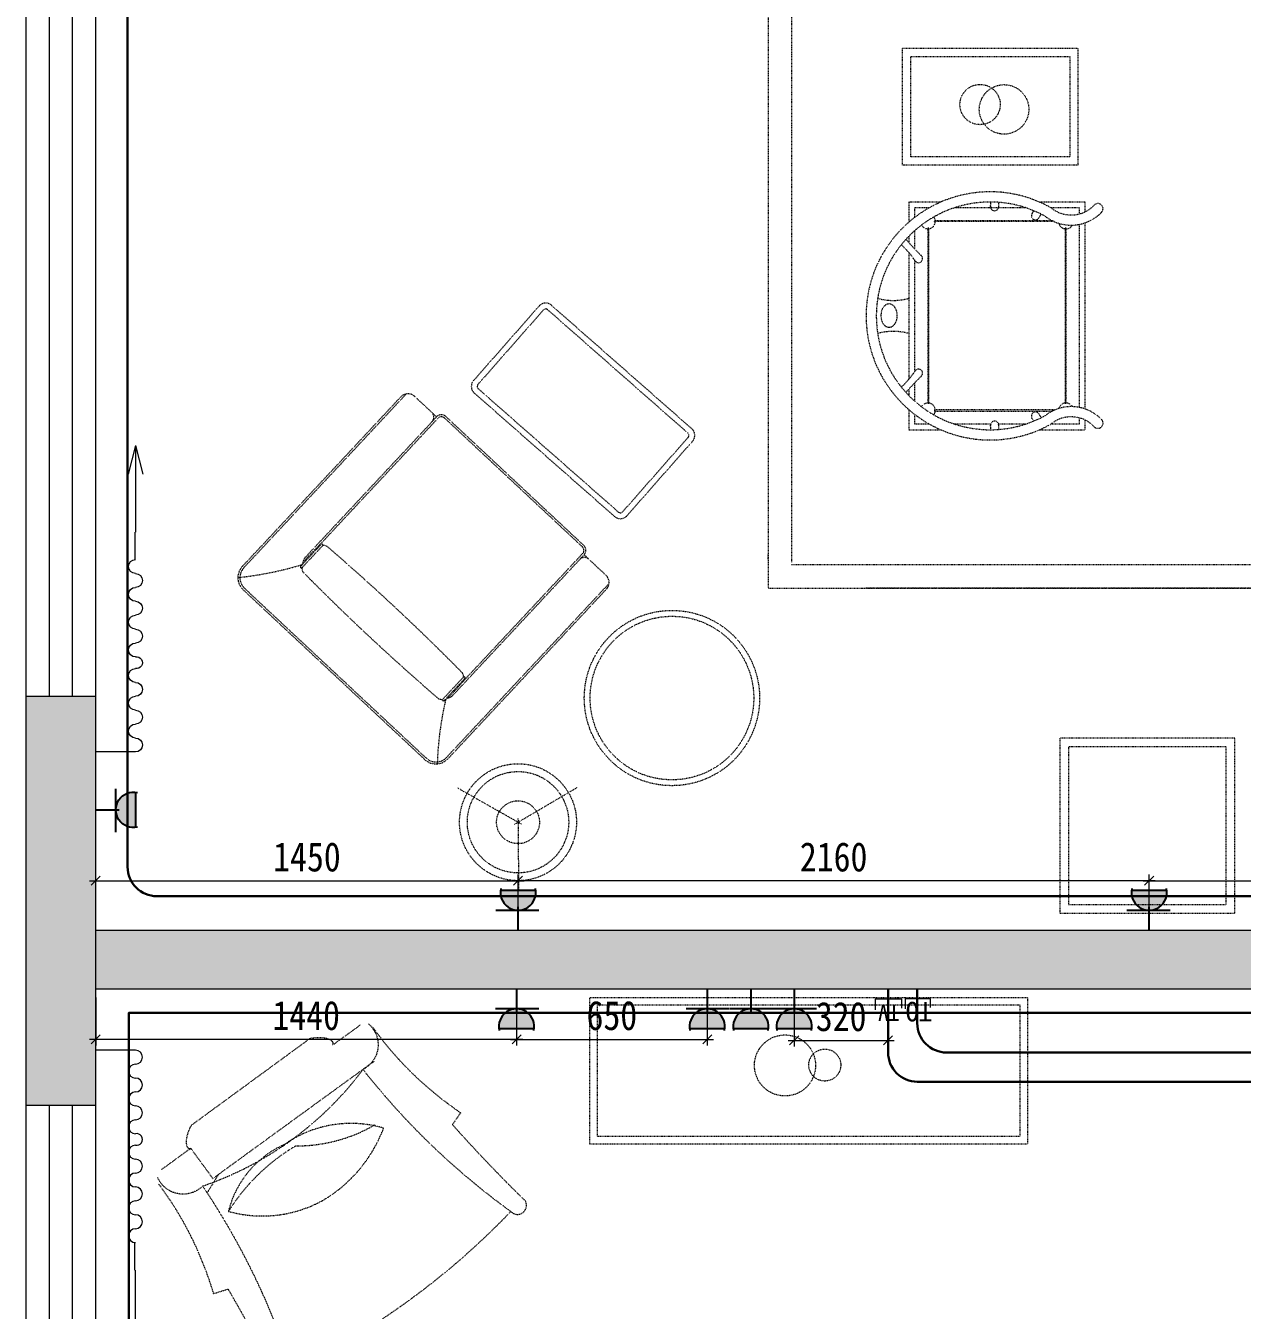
# Model space of a CAD drawing. Header units: millimetres. Extents: x -41640 to 3079702, y -5257903 to 68462.
# Drawn here: x 2742 to 6907, y 5178 to 9576 of the extents above; entities that cross this region are included whole.
import ezdxf

# ---------------------------------------------------------------- set-up
doc = ezdxf.new("R2010")
doc.units = ezdxf.units.MM
doc.header["$LTSCALE"] = 10
doc.linetypes.add('ACAD_ISO03W100', pattern=[30, 12, -18])
doc.linetypes.add('CONTINOUS', pattern=[0])
doc.layers.get('0').update_dxf_attribs({"color": 255})
doc.layers.get('Defpoints').update_dxf_attribs({"color": 255})
for name, color, linetype, lineweight in [('1弱电插座布线图', 6, 'Continuous', 30), ('1弱电插座布置图', 6, 'Continuous', 30), ('1强弱电插座尺寸', 5, 'Continuous', 0), ('1强电插座布线图', 1, 'Continuous', 30), ('1强电插座布置图', 1, 'Continuous', 30), ('E__电路__弱电插座', 6, 'Continuous', 5), ('家具细县', 144, 'Continuous', 5), ('浅线', 251, 'CONTINOUS', 0)]:
    doc.layers.add(name, color=color, linetype=linetype, lineweight=lineweight)
doc.layers.add('2323', color=4, linetype='Continuous')
doc.layers.add('LAYER2', color=8, linetype='Continuous')
doc.styles.add('夏建东', font='', dxfattribs={"width": 0.85})
doc.styles.add('宋', font='')
doc.styles.get('夏建东').set_extended_font_data('SimSun')
doc.styles.get('宋').set_extended_font_data('FangSong_GB2312')
doc.dimstyles.new('g', dxfattribs={"dimtxt": 100, "dimasz": 31, "dimexe": 21, "dimexo": 30, "dimgap": 31, "dimtad": 1, "dimtih": 1, "dimtoh": 1, "dimdec": 0, "dimrnd": 10, "dimdsep": 46, "dimtxsty": '夏建东', "dimblk": 'OBLIQUE', "dimcen": 2.5, "dimdle": 21, "dimclrd": 5, "dimclre": 5, "dimclrt": 5, "dimadec": 0, "dimazin": 0, "dimtfac": 1, "dimtdec": 0, "dimtmove": 2, "dimatfit": 3, "dimldrblk": 'DOT', "dimfxl": 300, "dimlwd": -1, "dimlwe": -1, "dimarcsym": 1})

# ---------------------------------------------------------------- blocks, each defined once
blk = doc.blocks.new('trhrtjtyjtj')
at = {"layer": '家具细县', "color": 8}
for p, q in [((2098036.7, -4929740.1), (2097901.1, -4929740.1)), ((2098034.5, -4930492.8), (2098034.5, -4930398.7)), ((2098036.7, -4930789.3), (2098036.7, -4930492.8)), ((2098036.7, -4930789.3), (2098011.9, -4930690.6)), ((2098036.7, -4930789.3), (2098061.5, -4930690.6))]:
    blk.add_line(p, q, dxfattribs=at)
for centre, radius, start, end in [((2098036.7, -4929764), 23.8, 270, 90), ((2098036.7, -4929811.6), 23.8, 90, 270), ((2098036.7, -4929859.2), 23.8, 270, 90), ((2098036.7, -4929906.8), 23.8, 90, 270), ((2098036.7, -4929954.4), 23.8, 270, 90), ((2098036.7, -4930002.1), 23.8, 90, 270), ((2098040.8, -4930045.6), 20.1, 258.2114, 101.7886), ((2098036.7, -4930089.1), 23.8, 90, 270), ((2098036.7, -4930136.7), 23.8, 270, 90), ((2098036.7, -4930184.3), 23.8, 90, 270), ((2098036.7, -4930232), 23.8, 270, 90), ((2098036.7, -4930279.6), 23.8, 90, 270), ((2098036.7, -4930327.2), 23.8, 270, 90), ((2098036.7, -4930374.8), 23.8, 90, 270)]:
    blk.add_arc(centre, radius, start, end, dxfattribs=at)
blk = doc.blocks.new('_Oblique')
at = {"color": 0, "linetype": 'ByBlock', "lineweight": -2}
blk.add_line((-0.5, -0.5), (0.5, 0.5), dxfattribs=at)
blk = doc.blocks.new('*D419')
at = {"layer": '1强弱电插座尺寸', "color": 5}
for p, q in [((2961.3, 6648.7), (4449.1, 6648.7)), ((2982.3, 6609), (2982.3, 6669.7)), ((4428.1, 6509), (4428.1, 6669.7))]:
    blk.add_line(p, q, dxfattribs=at)
at = {"layer": 'Defpoints', "color": 0, "lineweight": 30}
for p in [(4428.1, 6648.7), (2982.3, 6579), (4428.1, 6479)]:
    blk.add_point(p, dxfattribs=at)
at = {"layer": '1强弱电插座尺寸', "color": 5, "xscale": 31, "yscale": 31, "zscale": 31, "rotation": 180}
blk.add_blockref('_Oblique', (2982.3, 6648.7), dxfattribs=at)
at = {"layer": '1强弱电插座尺寸', "color": 5, "xscale": 31, "yscale": 31, "zscale": 31}
blk.add_blockref('_Oblique', (4428.1, 6648.7), dxfattribs=at)
at = {"layer": '1强弱电插座尺寸', "color": 5, "insert": (3705.2, 6729.7), "char_height": 100, "attachment_point": 5, "style": '夏建东'}
blk.add_mtext('1450', dxfattribs=at)
blk = doc.blocks.new('_Dot')
at = {"color": 0, "linetype": 'ByBlock', "lineweight": -2}
blk.add_line((-0.5, 0), (-1, 0), dxfattribs=at)
at = {"color": 0, "linetype": 'ByBlock', "const_width": 0.5}
blk.add_lwpolyline([(-0.25, 0, 1), (0.25, 0, 1)], format="xyb", close=True, dxfattribs=at)
blk = doc.blocks.new('强电插座')
at = {"lineweight": 0}
h = blk.add_hatch(color=12, dxfattribs=at)
h.set_gradient(color1=(216, 3, 3), color2=(230, 5, 5), tint=1, name='CYLINDER')
h.paths.add_polyline_path([(88497.8, 75989.2, 1.129445), (88497.8, 75909.4)])
at = {"layer": '2323', "color": 1}
for p, q in [((88452.6, 75999.6), (88452.6, 75902)), ((88497.8, 75989.2), (88497.8, 75909.4)), ((88407.2, 75949.3), (88460.4, 75949.3))]:
    blk.add_line(p, q, dxfattribs=at)
blk.add_arc((88492.9, 75949.3), 40.2, 77.2553, 282.7447, dxfattribs=at)
at = {"layer": 'LAYER2', "color": 1, "ltscale": 20}
blk.add_line((88456.4, 75966.1), (88456.4, 75966.1), dxfattribs=at)
blk = doc.blocks.new('*D666')
at = {"layer": '1强弱电插座尺寸', "color": 5}
for p, q in [((2982.3, 6249), (2982.3, 6084.7)), ((4422.8, 6249), (4422.8, 6084.7)), ((4443.8, 6105.7), (2961.3, 6105.7))]:
    blk.add_line(p, q, dxfattribs=at)
at = {"layer": 'Defpoints', "color": 0, "linetype": 'Continuous', "lineweight": 30}
for p in [(2982.3, 6279), (4422.8, 6279), (2982.3, 6105.7)]:
    blk.add_point(p, dxfattribs=at)
at = {"layer": '1强弱电插座尺寸', "color": 5, "linetype": 'Continuous', "xscale": 31, "yscale": 31, "zscale": 31, "rotation": 180}
blk.add_blockref('_Oblique', (2982.3, 6105.7), dxfattribs=at)
at = {"layer": '1强弱电插座尺寸', "color": 5, "linetype": 'Continuous', "xscale": 31, "yscale": 31, "zscale": 31}
blk.add_blockref('_Oblique', (4422.8, 6105.7), dxfattribs=at)
at = {"layer": '1强弱电插座尺寸', "color": 5, "linetype": 'Continuous', "lineweight": 30, "insert": (3702.6, 6186.7), "char_height": 100, "attachment_point": 5, "style": '夏建东'}
blk.add_mtext('1440', dxfattribs=at)
blk = doc.blocks.new('*D667')
at = {"layer": '1强弱电插座尺寸', "color": 5}
for p, q in [((4422.8, 6249), (4422.8, 6084.7)), ((5075.5, 6249), (5075.5, 6084.7)), ((4401.8, 6105.7), (5096.5, 6105.7))]:
    blk.add_line(p, q, dxfattribs=at)
at = {"layer": 'Defpoints', "color": 0, "linetype": 'Continuous', "lineweight": 30}
for p in [(4422.8, 6279), (5075.5, 6279), (5075.5, 6105.7)]:
    blk.add_point(p, dxfattribs=at)
at = {"layer": '1强弱电插座尺寸', "color": 5, "linetype": 'Continuous', "xscale": 31, "yscale": 31, "zscale": 31, "rotation": 180}
blk.add_blockref('_Oblique', (4422.8, 6105.7), dxfattribs=at)
at = {"layer": '1强弱电插座尺寸', "color": 5, "linetype": 'Continuous', "xscale": 31, "yscale": 31, "zscale": 31}
blk.add_blockref('_Oblique', (5075.5, 6105.7), dxfattribs=at)
at = {"layer": '1强弱电插座尺寸', "color": 5, "linetype": 'Continuous', "lineweight": 30, "insert": (4749.1, 6186.7), "char_height": 100, "attachment_point": 5, "style": '夏建东'}
blk.add_mtext('650', dxfattribs=at)
blk = doc.blocks.new('*D676')
at = {"layer": '1强弱电插座尺寸', "color": 5}
for p, q in [((6609.5, 6648.7), (4407.1, 6648.7)), ((4428.1, 6509), (4428.1, 6669.7)), ((6588.5, 6509), (6588.5, 6669.7))]:
    blk.add_line(p, q, dxfattribs=at)
at = {"layer": 'Defpoints', "color": 0, "linetype": 'Continuous', "lineweight": 30}
for p in [(4428.1, 6648.7), (4428.1, 6479), (6588.5, 6479)]:
    blk.add_point(p, dxfattribs=at)
at = {"layer": '1强弱电插座尺寸', "color": 5, "linetype": 'Continuous', "xscale": 31, "yscale": 31, "zscale": 31, "rotation": 180}
blk.add_blockref('_Oblique', (4428.1, 6648.7), dxfattribs=at)
at = {"layer": '1强弱电插座尺寸', "color": 5, "linetype": 'Continuous', "xscale": 31, "yscale": 31, "zscale": 31}
blk.add_blockref('_Oblique', (6588.5, 6648.7), dxfattribs=at)
at = {"layer": '1强弱电插座尺寸', "color": 5, "linetype": 'Continuous', "lineweight": 30, "insert": (5508.3, 6729.7), "char_height": 100, "attachment_point": 5, "style": '夏建东'}
blk.add_mtext('2160', dxfattribs=at)
blk = doc.blocks.new('*D677')
at = {"layer": '1强弱电插座尺寸', "color": 5}
for p, q in [((6567.5, 6648.7), (7946.2, 6648.7)), ((6588.5, 6509), (6588.5, 6669.7)), ((7925.2, 6511.1), (7925.2, 6669.7))]:
    blk.add_line(p, q, dxfattribs=at)
at = {"layer": 'Defpoints', "color": 0, "linetype": 'Continuous', "lineweight": 30}
for p in [(7925.2, 6648.7), (6588.5, 6479), (7925.2, 6481.1)]:
    blk.add_point(p, dxfattribs=at)
at = {"layer": '1强弱电插座尺寸', "color": 5, "linetype": 'Continuous', "xscale": 31, "yscale": 31, "zscale": 31, "rotation": 180}
blk.add_blockref('_Oblique', (6588.5, 6648.7), dxfattribs=at)
at = {"layer": '1强弱电插座尺寸', "color": 5, "linetype": 'Continuous', "xscale": 31, "yscale": 31, "zscale": 31}
blk.add_blockref('_Oblique', (7925.2, 6648.7), dxfattribs=at)
at = {"layer": '1强弱电插座尺寸', "color": 5, "linetype": 'Continuous', "lineweight": 30, "insert": (7256.9, 6729.7), "char_height": 100, "attachment_point": 5, "style": '夏建东'}
blk.add_mtext('1340', dxfattribs=at)
blk = doc.blocks.new('网线')
at = {"layer": 'E__电路__弱电插座', "color": 6, "lineweight": 9}
for p, q in [((1018175, 135204), (1018175, 135111)), ((1018450, 135111), (1018450, 135219)), ((1018175, 135111), (1018450, 135111)), ((1018318, 135111), (1018318, 135003))]:
    blk.add_line(p, q, dxfattribs=at)
at = {"layer": 'E__电路__弱电插座', "color": 6, "ltscale": 20, "insert": (1018158, 135354), "char_height": 210, "width": 159.17, "attachment_point": 1, "style": '宋'}
blk.add_mtext('{\\fSimSun|b0|i0|c134|p2;TO}', dxfattribs=at)
blk = doc.blocks.new('33333')
at = {"layer": '1弱电插座布置图', "color": 6, "lineweight": 9}
for p, q in [((-95, 134.1), (-95, 71.7)), ((87.9, 71.7), (87.9, 143.7)), ((-95, 71.7), (87.9, 71.7)), ((0, 71.8), (0, 0))]:
    blk.add_line(p, q, dxfattribs=at)
at = {"layer": '1弱电插座布置图', "color": 6, "lineweight": 9, "ltscale": 20, "insert": (-77.2, 220), "char_height": 107.788, "width": 95.312, "attachment_point": 1, "style": '宋'}
blk.add_mtext('{\\fSimSun|b0|i0|c134|p2;TV}', dxfattribs=at)
blk = doc.blocks.new('*D699')
at = {"layer": '1强弱电插座尺寸', "color": 5}
for p, q in [((5373.3, 6249), (5373.3, 6081.2)), ((5694.8, 6249), (5694.8, 6081.2)), ((5352.3, 6102.2), (5715.8, 6102.2))]:
    blk.add_line(p, q, dxfattribs=at)
at = {"layer": 'Defpoints', "color": 0, "linetype": 'Continuous', "lineweight": 30}
for p in [(5373.3, 6279), (5694.8, 6279), (5694.8, 6102.2)]:
    blk.add_point(p, dxfattribs=at)
at = {"layer": '1强弱电插座尺寸', "color": 5, "linetype": 'Continuous', "xscale": 31, "yscale": 31, "zscale": 31, "rotation": 180}
blk.add_blockref('_Oblique', (5373.3, 6102.2), dxfattribs=at)
at = {"layer": '1强弱电插座尺寸', "color": 5, "linetype": 'Continuous', "xscale": 31, "yscale": 31, "zscale": 31}
blk.add_blockref('_Oblique', (5694.8, 6102.2), dxfattribs=at)
at = {"layer": '1强弱电插座尺寸', "color": 5, "linetype": 'Continuous', "lineweight": 30, "insert": (5534.1, 6183.2), "char_height": 100, "attachment_point": 5, "style": '夏建东'}
blk.add_mtext('320', dxfattribs=at)

msp = doc.modelspace()

# ---------------------------------------------------------------- hatches: boundary and pattern name
at = {"layer": '浅线'}
h = msp.add_hatch(color=256, dxfattribs=at)
h.paths.add_polyline_path([(2982.3, 12839), (2742.3, 12839), (2742.3, 11479), (2982.3, 11479)])
h.paths.add_polyline_path([(2982.3, 7279), (2742.3, 7279), (2742.3, 5879), (2982.3, 5879)])
h.paths.add_polyline_path([(9182.3, 6479), (2982.3, 6479), (2982.3, 6279), (9182.3, 6279)])
h.paths.add_polyline_path([(8467.2, 6279), (8207.7, 6279)], flags=17)

# ---------------------------------------------------------------- linework, layer by layer
at = {"layer": '1弱电插座布线图', "linetype": 'Continuous', "lineweight": 30}
for points in [[(5794.8, 6279), (5794.8, 6160.5, 0.414214), (5894.8, 6060.5), (9611.8, 6060.5, 0.414214), (9711.8, 6160.5), (9711.8, 8100.6, -0.414214), (9811.8, 8200.6), (20329.8, 8200.6, -0.414214), (20429.8, 8100.6), (20429.8, 4449)], [(5694.8, 6279), (5694.8, 6060.5, 0.414214), (5794.8, 5960.5), (9711.8, 5960.5, 0.414214), (9811.8, 6060.5), (9811.8, 8000.6, -0.414214), (9911.8, 8100.6), (20229.8, 8100.6, -0.414214), (20329.8, 8000.6), (20329.8, 4449)]]:
    msp.add_lwpolyline(points, format="xyb", dxfattribs=at)
at = {"layer": '1强电插座布线图', "linetype": 'Continuous', "lineweight": 30}
msp.add_lwpolyline([(6694, 2547.6), (3095.7, 2547.6), (3095.7, 6196.6), (8266.3, 6196.6), (8414.9, 6047.9), (9615.3, 6047.9, 0.414214), (9715.3, 6147.9), (9715.3, 6495.8, 0.414214), (9615.3, 6595.8), (5952, 6595.8), (3191.1, 6595.8, -0.414214), (3091.1, 6695.8), (3091.1, 12186.5), (10674.5, 12186.5, 0.414214), (10774.5, 12286.5), (10774.5, 12419.2, 0.414214), (10674.5, 12519.2), (10272.3, 12519.2)], format="xyb", dxfattribs=at)
at = {"layer": '浅线'}
for p, q in [((2742.3, 11479), (2742.3, 7279)), ((2822.3, 11479), (2822.3, 7279)), ((2902.3, 7279), (2902.3, 11479)), ((2982.3, 7279), (2982.3, 11479)), ((2982.3, 7279), (2742.3, 7279)), ((2742.3, 7279), (2742.3, 5879)), ((2982.3, 5879), (2982.3, 7279)), ((2982.3, 6479), (9182.3, 6479)), ((2982.3, 6279), (9182.3, 6279)), ((2982.3, 5879), (2742.3, 5879)), ((2742.3, 5879), (2742.3, 3429)), ((2822.3, 5879), (2822.3, 3429)), ((2902.3, 3429), (2902.3, 5879)), ((2982.3, 3429), (2982.3, 5879))]:
    msp.add_line(p, q, dxfattribs=at)
at = {"layer": '浅线', "linetype": 'ACAD_ISO03W100', "ltscale": 0.01}
for p, q in [((3489.1, 7720.1, 0), (4045.1, 8314.9, 0)), ((3484.2, 7724.7, 0), (4026.2, 8304.7, 0)), ((4074.3, 8306.3, 0), (4149, 8236.5, 0)), ((3699.8, 7756, 0), (4149, 8236.5, 0)), ((3732.6, 7781.1, 0), (4153.9, 8231.8, 0)), ((4176.4, 8232.6, 0), (4412.4, 8012, 0)), ((4181, 8237.6, 0), (4417, 8017, 0)), ((4648.4, 7791.4, 0), (4412.4, 8012, 0)), ((4653, 7796.4, 0), (4417, 8017, 0)), ((3753.9, 7800.3, 0), (3683.4, 7724.9, 0)), ((3758.9, 7795.7, 0), (3688.4, 7720.3, 0)), ((4205, 7283.8, 0), (4654.1, 7764.3, 0)), ((4227.8, 7318.2, 0), (4649.1, 7769, 0)), ((4728.8, 7694.5, 0), (4654.1, 7764.3, 0)), ((3683.3, 7724.9, 0), (3683.3, 7724.9, 0)), ((4183.4, 7071.2, 0), (4739.4, 7666, 0)), ((3486.9, 7644.6, 0), (3797.6, 7354.2, 0)), ((3491.5, 7649.6, 0), (3802.2, 7359.2, 0)), ((4188.4, 7066.5, 0), (4730.4, 7646.5, 0)), ((4108.2, 7063.8, 0), (3797.6, 7354.2, 0)), ((4112.9, 7068.8, 0), (3802.2, 7359.2, 0)), ((4240.6, 7345.4, 0), (4170.1, 7270, 0)), ((4245.6, 7340.7, 0), (4175.1, 7265.3, 0)), ((4175, 7265.3, 0), (4175, 7265.3, 0)), ((4439.4, 6842.3, 0), (4222.2, 6965.3, 0)), ((4416.3, 6842.1, 0), (4631.4, 6968.7, 0)), ((4427.7, 6862.2, 0), (4429.8, 6612.6, 0)), ((4427.7, 6862.2, 0), (4429.8, 6612.6, 0)), ((3887.6, 6154.5, 0), (3792.7, 6085.4, 0)), ((3309.3, 5811.5, 0), (3716, 6109, 0)), ((3935.1, 6030.5, 0), (3386.1, 5631.3, 0)), ((4231.5, 5854.1, 0), (4203.3, 5813.7, 0)), ((3307.5, 5732.7, 0), (3206.5, 5659.3, 0)), ((3384.2, 5627.9, 0), (3307.5, 5732.7, 0)), ((3402.6, 5643.2, 0), (3363.4, 5580.3, 0)), ((3385.7, 5235.3, 0), (3435.1, 5250.7, 0))]:
    msp.add_line(p, q, dxfattribs=at)
for points in [[(5927.9, 11164.6), (5284.5, 11164.6), (5284.5, 7689.4)], [(5927.9, 11064.6), (5364.5, 11064.6), (5364.5, 7739)], [(5875.2, 8971.9), (5765.4, 8971.9), (5765.4, 8902.7)], [(6369.7, 8939), (6369.7, 8971.9), (6213, 8971.9)], [(5835, 8951.9), (5785.4, 8951.9), (5785.4, 8919.1)], [(6167.4, 8951.9), (5920.8, 8951.9)], [(6349.7, 8931.5), (6349.7, 8951.9), (6253.1, 8951.9)], [(5853.5, 8905.3), (5853.5, 8909.3), (6254.6, 8909.3)], [(6262.9, 8905.3), (5853.5, 8905.3)], [(6349.7, 8268.8), (6349.7, 8895.6)], [(6369.7, 8263.3), (6369.7, 8901.1)], [(5765.4, 8854.6), (5765.4, 8833.3)], [(5785.4, 8873.7), (5785.4, 8811.7)], [(5765.4, 8799.5), (5765.4, 8364.9)], [(5785.4, 8773.4), (5785.4, 8390.9)], [(5765.4, 8331), (5765.4, 8309.7)], [(5785.4, 8352.7), (5785.4, 8290.7)], [(5765.4, 8261.7), (5765.4, 8192.5)], [(5785.4, 8245.3), (5785.4, 8212.5)], [(5853.5, 8260.1), (5853.5, 8256.1), (6256.6, 8256.1)], [(6265.2, 8260.1), (5853.5, 8260.1)], [(6213, 8192.5), (6369.7, 8192.5), (6369.7, 8225.4)], [(6253.1, 8212.5), (6349.7, 8212.5), (6349.7, 8232.9)], [(5765.4, 8192.5), (5875.2, 8192.5)], [(5785.4, 8212.5), (5835, 8212.5)], [(5920.8, 8212.5), (6046.2, 8212.5)], [(6072.8, 8212.5), (6167.4, 8212.5)], [(5284.5, 7749.2), (5284.5, 7767.6)], [(5364.5, 7730.7), (7221.2, 7730.7)], [(5284.5, 7689.4), (5284.5, 7650.7), (5341.4, 7650.7)], [(5341.4, 7650.7), (7221.2, 7650.7)], [(7221.2, 7650.7), (5616.6, 7650.7)], [(6882.4, 7137.2), (6282.4, 7137.2), (6282.4, 6537.2), (6882.4, 6537.2), (6882.4, 7137.2)]]:
    msp.add_lwpolyline(points, dxfattribs=at)
for points in [[(5744.4, 9098.2), (5744.4, 9498.2), (6344.4, 9498.2), (6344.4, 9098.2)], [(5772.4, 9126.2), (5772.4, 9470.2), (6316.4, 9470.2), (6316.4, 9126.2)], [(5830.4, 8283.1), (5834.4, 8283.1), (5834.4, 8882.3), (5830.4, 8882.3)], [(6300.6, 8283.1), (6304.6, 8283.1), (6304.6, 8882.3), (6300.6, 8882.3)], [(6852.4, 7107.2), (6312.4, 7107.2), (6312.4, 6567.2), (6852.4, 6567.2)], [(4672.7, 5748.3), (6172.7, 5748.3), (6172.7, 6248.3), (4672.7, 6248.3)], [(4698.7, 5774.3), (6146.7, 5774.3), (6146.7, 6222.3), (4698.7, 6222.3)]]:
    msp.add_lwpolyline(points, close=True, dxfattribs=at)
for points in [[(6400.4, 8203, 0.388075), (6253, 8212.4, -1.713285), (6253, 8952, 0.388075), (6400.4, 8961.3, -1.010163), (6425.6, 8937, -0.381875), (6233.5, 8922.8, 1.700219), (6233.5, 8241.6, -0.381875), (6425.6, 8227.4, -1.010163)], [(5698.2, 8543.2, 0.13438), (5708.3, 8545.9, 0.106842), (5718, 8554.9, 0.082314), (5723.9, 8567.3, 0.07067), (5726.2, 8583.2, 0.07067), (5723.9, 8599, 0.082314), (5718, 8611.5, 0.106842), (5708.3, 8620.4, 0.13438), (5698.2, 8623.2, 0.13438), (5688, 8620.4, 0.106842), (5678.4, 8611.5, 0.082314), (5672.4, 8599, 0.07067), (5670.2, 8583.2, 0.07067), (5672.4, 8567.3, 0.082314), (5678.4, 8554.9, 0.106842), (5688, 8545.9, 0.13438)]]:
    msp.add_lwpolyline(points, format="xyb", close=True, dxfattribs=at)
at = {"layer": '浅线', "linetype": 'ACAD_ISO03W100', "ltscale": 0.01, "elevation": 0}
for points in [[(5022.8, 8195.8), (4542.3, 8618.5, 0.414214), (4499.9, 8615.8), (4275.4, 8360.5, 0.414214), (4278.1, 8318.2), (4758.6, 7895.4, 0.414214), (4801, 7898.2), (5025.5, 8153.5, 0.414214)], [(5009.6, 8180.8), (4529.1, 8603.5, 0.414214), (4514.9, 8602.6), (4290.4, 8347.3, 0.414214), (4291.3, 8333.2), (4771.8, 7910.5, 0.414214), (4785.9, 7911.4), (5010.5, 8166.7, 0.414214)]]:
    msp.add_lwpolyline(points, format="xyb", close=True, dxfattribs=at)
at = {"layer": '浅线', "linetype": 'ACAD_ISO03W100', "ltscale": 0.01}
for centre, radius in [((6009.7, 9305.7), 68.9), ((6091.8, 9289.1), 84.7), ((4954.8, 7274, 0), 300), ((4954.8, 7274, 0), 280), ((4427.8, 6848.9, 0), 200.2), ((4427.8, 6848.9, 0), 173.5), ((4427.8, 6848.9, 0), 73.4), ((5341.8, 6016.3, 0), 104.5), ((5478, 6017.7, 0), 54.7)]:
    msp.add_circle(centre, radius, dxfattribs=at)
for centre, radius, start, end in [((5918, 8972.3), 128.5, 352.8473, 359.8136), ((6059.5, 8956.3), 14, 167.0975, 0), ((5946, 8972.3), 128.5, 352.8473, 359.2872), ((6199.2, 8924.9), 14, 139.5617, 332.4642), ((6081.1, 9004.5), 128.5, 325.3116, 330.9749), ((6105.9, 8991.6), 128.5, 325.3116, 331.6157), ((5831.4, 8905.3), 25, 208.5107, 38.1929), ((6303.7, 8905.3), 25, 194.3303, 330.2181), ((6513.9, 9505.1), 1005.7, 221.0732, 225.3917), ((5546.2, 8610.6), 289.4, 33.5343, 48.005), ((5799, 8778.2), 14, 208.3242, 55.4999), ((5712.2, 8840.7), 205.5, 255.0014, 284.9986), ((5712.2, 8323.6), 205.5, 75.0014, 104.9986), ((5799, 8386.1), 14, 304.5001, 151.6758), ((5546.2, 8553.7), 289.4, 311.995, 326.4657), ((6513.9, 7659.3), 1005.7, 134.6083, 138.9268), ((4051.1, 8281.4, 0), 34, 46.933, 136.933), ((5831.4, 8259.1), 25, 321.8071, 151.4893), ((6303.7, 8259.1), 25, 29.7819, 165.6697), ((4116.9, 8235.4, 0), 22.7, 316.933, 46.933), ((4165.5, 8221, 0), 22.7, 46.933, 136.933), ((4165.5, 8221, 0), 15.9, 46.933, 136.933), ((6199.2, 8239.5), 14, 27.5358, 220.4383), ((6081.1, 8159.8), 128.5, 29.0251, 34.6884), ((6105.9, 8172.8), 128.5, 28.3843, 34.6884), ((6059.5, 8208), 14, 0, 192.9025), ((5918, 8192), 128.5, 0.1864, 7.1527), ((5946, 8192), 128.5, 0.7128, 7.1527), ((4003.7, 7493.5, 0), 395.7, 129.1504, 144.1543), ((3756.4, 7798, 0), 3.4, 316.933, 136.933), ((3763.4, 7776.6, 0), 19.6, 55.9424, 103.4877), ((-1325.9, 1872.9, 0), 7814.1, 44.61229, 49.25361), ((4637.6, 7779.8, 0), 15.9, 316.933, 46.933), ((4637.6, 7779.8, 0), 22.7, 316.933, 46.933), ((3724.7, 7732.8, 0), 34, 136.933, 175.0933), ((4655.2, 7732.3, 0), 22.7, 46.933, 136.933), ((3358, 8804.2, 0), 1123, 275.6672, 287.2333), ((3525.6, 7686, 0), 56.7, 136.933, 226.933), ((3525.6, 7686, 0), 49.9, 136.933, 226.933), ((3685.9, 7722.6, 0), 3.4, 136.933, 316.933), ((3707.7, 7717, 0), 19.6, 170.3783, 217.9235), ((9254.9, 13192.8, 0), 7814.1, 224.61229, 229.25361), ((4705.6, 7669.7, 0), 34, 316.933, 46.933), ((4221.3, 7348.7, 0), 19.6, 350.3783, 37.9235), ((4243.1, 7343.1, 0), 3.4, 316.933, 136.933), ((3922.6, 7569.3, 0), 395.7, 309.7116, 324.7155), ((5273.8, 7013.4, 0), 1123, 166.8405, 178.1987), ((4165.5, 7289.1, 0), 19.6, 235.9424, 283.4877), ((4172.6, 7267.7, 0), 3.4, 136.933, 316.933), ((4180.1, 7307.1, 0), 34, 278.7726, 316.933), ((4146.9, 7105.3, 0), 56.7, 226.933, 316.933), ((4146.9, 7105.3, 0), 49.9, 226.933, 316.933)]:
    msp.add_arc(centre, radius, start, end, dxfattribs=at)
at = {"layer": '浅线', "linetype": 'ACAD_ISO03W100', "ltscale": 0.01, "extrusion": (0, 0, -1)}
for centre, major_axis, ratio, start_param, end_param in [((3854.2, 6086.9, 0), (-55.2, 76.8), 1, 1.332582, 3.29404), ((3723.8, 6080.4, 0), (-69.8, -13.1), 0.416488, 1.536785, 3.405083), ((8023.4, 9210, 0), (4070.1, 3093.3), 0.47334, 2.984968, 3.157708), ((5892.8, 7572.3, 0), (-1495.4, 2051.9), 1, 4.398401, 4.675704), ((8011.2, 9201.1, 0), (-3051, 4082.3), 1, 4.55628, 4.627179), ((3281.1, 5670.2, 0), (-55.2, 76.8), 1, 2.978096, 4.939554), ((1239.4, 4189.2, 0), (-1499.3, 2049.1), 1, 1.611659, 1.888963), ((2519.2, 7320.7, 0), (-1542.9, 2103.3), 1, 2.967577, 3.324161), ((-963.4, 2676.4, 0), (-3164.1, 3995.3), 1, 1.711096, 1.781274)]:
    msp.add_ellipse(centre, major_axis=major_axis, ratio=ratio, start_param=start_param, end_param=end_param, dxfattribs=at)
at = {"layer": '浅线', "linetype": 'ACAD_ISO03W100', "ltscale": 0.01}
for centre, major_axis, ratio, start_param, end_param in [((2977.8, 6689.8, 0), (-677.7, 926.3), 1, 2.838374, 3.438826), ((3334.2, 5795.3, 0), (33.6, 62.6), 0.416488, 1.536785, 3.405083), ((3856.1, 5420.6, 0), (-235, 320.2), 1, -0.91788, -0.020476), ((3670.4, 6272.8, 0), (-312.1, 430.5), 1, 2.508657, 3.049932), ((3508.8, 5975.9, 0), (-289.1, 396.6), 1, 3.070033, 3.719948), ((3766.2, 5435.5, 0), (-199.7, 274.7), 1, -0.20834, 0.700481), ((4013.9, 5153.2, 0), (-401, 552.1), 1, -0.095482, 0.380726), ((-960.6, 2637.3, 0), (-4180.2, -2942.7), 0.47334, 2.984968, 3.157708), ((3552.2, 5929.7, 0), (-255.2, 344.5), 1, 2.23062, 3.033523), ((4425.8, 5537.4, 0), (-17.9, 25.3), 1, 1.703183, 4.607303)]:
    msp.add_ellipse(centre, major_axis=major_axis, ratio=ratio, start_param=start_param, end_param=end_param, dxfattribs=at)

# ---------------------------------------------------------------- block references
at = {"layer": '1弱电插座布置图', "color": 5, "lineweight": 30, "xscale": 0.5, "yscale": 0.5, "zscale": 0.5, "rotation": 180}
msp.add_blockref('33333', (5694.8, 6279), dxfattribs=at)
at = {"layer": '1弱电插座布置图', "color": 6, "linetype": 'ByBlock', "lineweight": 9, "xscale": 0.3184271999634802, "yscale": 0.3184271999634802, "zscale": 0.3184272000042774, "rotation": 180}
msp.add_blockref('网线', (330055, 49267.5), dxfattribs=at)
at = {"layer": '1强电插座布置图', "color": 7, "yscale": 1.511459389468655, "zscale": 1.511459389440006}
for p, xscale, rotation in [((-130641.5, 121685.6), -1.511459389235824, 180), ((119222.4, -127144.9), 1.511459389235824, 90), ((121382.8, -127144.9), 1.511459389235824, 90), ((-110371.5, 139902.8), 1.511459389235824, 270), ((-109718.8, 139902.8), 1.511459389235824, 270), ((-109569.2, 139902.8), 1.511459389235824, 270), ((-109421, 139902.8), 1.511459389235824, 270)]:
    msp.add_blockref('强电插座', p, dxfattribs=dict(at, xscale=xscale, rotation=rotation))
at = {"layer": '浅线', "xscale": -1, "rotation": 180}
msp.add_blockref('trhrtjtyjtj', (-2094918.7, -4922650.6), dxfattribs=at)
at = {"layer": '浅线'}
msp.add_blockref('trhrtjtyjtj', (-2094918.7, 4935808.5), dxfattribs=at)

# ---------------------------------------------------------------- dimensions: what is measured, and where the dimension line sits
at = {"layer": '1强弱电插座尺寸', "color": 250}
dim = msp.add_linear_dim(base=(4428.1, 6648.7), p1=(2982.3, 6579), p2=(4428.1, 6479), dimstyle='g', dxfattribs=at)
dim.commit()
dim.dimension.update_dxf_attribs({"geometry": '*D419', "text_midpoint": (3705.2, 6729.7)})
at = {"layer": '1强弱电插座尺寸', "linetype": 'Continuous', "lineweight": 30}
for base, p1, p2, picture, middle in [((4428.1, 6648.7), (6588.5, 6479), (4428.1, 6479), '*D676', (5508.3, 6729.7)), ((7925.2, 6648.7), (6588.5, 6479), (7925.2, 6481.1), '*D677', (7256.9, 6729.7)), ((2982.3185, 6105.7158), (4422.7939, 6278.9631), (2982.3185, 6278.9631), '*D666', (3702.5562, 6186.7158)), ((5075.5, 6105.7), (4422.8, 6279), (5075.5, 6279), '*D667', (4749.1, 6186.7)), ((5694.8285, 6102.2362), (5373.3356, 6278.9631), (5694.8285, 6278.9631), '*D699', (5534.0821, 6183.2362))]:
    dim = msp.add_linear_dim(base=base, p1=p1, p2=p2, dimstyle='g', override={"dimfxlon": 1}, dxfattribs=at)
    dim.commit()
    dim.dimension.update_dxf_attribs({"geometry": picture, "text_midpoint": middle})

doc.saveas('drawing.dxf')
